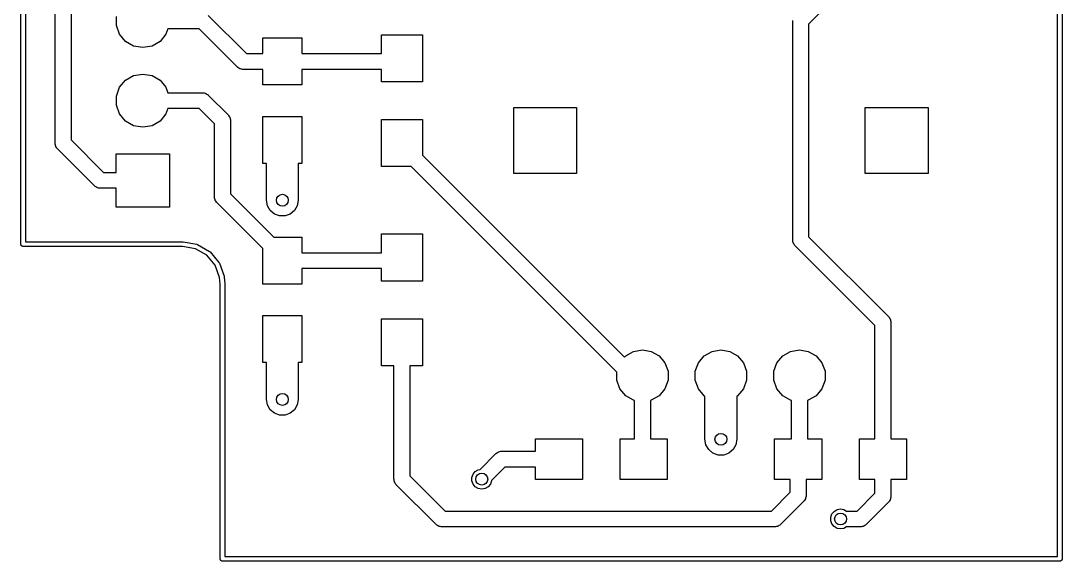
# Model space of a CAD drawing. Extents: x 109.8 to 142.9, y -87.7 to -53.3.
# Drawn here: x 109.78 to 142.95, y -87.7 to -70.48 of the extents above; entities that cross this region are included whole.
import ezdxf

# ---------------------------------------------------------------- set-up
doc = ezdxf.new("R2010")
doc.units = 0
doc.header["$MEASUREMENT"] = 0
doc.layers.add('BLACK', color=7, linetype='CONTINUOUS')

msp = doc.modelspace()

# ---------------------------------------------------------------- linework, layer by layer
at = {"layer": 'Black'}
for p, q in [((109.78, -77.597), (109.78, -53.34)), ((142.95, -53.34), (142.95, -87.63)), ((109.93, -53.415), (109.93, -77.522)), ((142.8, -87.555), (142.8, -53.415)), ((110.871, -74.383), (110.871, -66.04)), ((111.379, -66.1452), (111.379, -74.2778)), ((136.07, -69.3946), (134.874, -70.5902)), ((115.75, -70.3054), (116.965, -71.521)), ((112.825, -70.6326), (112.825, -70.3374)), ((112.926, -70.91), (112.825, -70.6326)), ((134.366, -70.485), (134.368, -70.474)), ((134.366, -77.47), (134.366, -70.485)), ((134.874, -70.5902), (134.874, -77.3648)), ((113.115, -71.1361), (112.926, -70.91)), ((114.404, -70.91), (114.215, -71.1361)), ((114.467, -70.739), (114.404, -70.91)), ((115.465, -70.739), (114.467, -70.739)), ((116.68, -71.9546), (115.465, -70.739)), ((121.27, -71.521), (121.27, -70.925)), ((121.27, -70.925), (122.57, -70.925)), ((122.57, -70.925), (122.57, -72.425)), ((113.371, -71.2837), (113.115, -71.1361)), ((113.662, -71.335), (113.371, -71.2837)), ((113.959, -71.2837), (113.668, -71.335)), ((114.215, -71.1361), (113.959, -71.2837)), ((117.485, -71.521), (117.485, -71.025)), ((117.485, -71.025), (118.735, -71.025)), ((118.735, -71.025), (118.735, -71.521)), ((113.668, -71.335), (113.662, -71.335)), ((116.965, -71.521), (117.485, -71.521)), ((118.735, -71.521), (121.27, -71.521)), ((116.69, -71.961), (116.68, -71.9546)), ((116.697, -71.9696), (116.69, -71.961)), ((116.725, -71.9862), (116.697, -71.9696)), ((113.115, -72.3739), (113.371, -72.2263)), ((113.371, -72.2263), (113.662, -72.175)), ((113.662, -72.175), (113.668, -72.175)), ((113.668, -72.175), (113.959, -72.2263)), ((113.959, -72.2263), (114.215, -72.3739)), ((116.753, -72.0052), (116.725, -71.9862)), ((116.763, -72.0081), (116.753, -72.0052)), ((116.773, -72.0137), (116.763, -72.0081)), ((116.806, -72.0194), (116.773, -72.0137)), ((116.838, -72.028), (116.806, -72.0194)), ((116.849, -72.0271), (116.838, -72.028)), ((116.86, -72.029), (116.849, -72.0271)), ((117.485, -72.029), (116.86, -72.029)), ((117.485, -72.525), (117.485, -72.029)), ((121.27, -72.029), (118.735, -72.029)), ((118.735, -72.029), (118.735, -72.525)), ((121.27, -72.425), (121.27, -72.029)), ((112.825, -72.8774), (112.926, -72.6)), ((112.926, -72.6), (113.115, -72.3739)), ((114.215, -72.3739), (114.404, -72.6)), ((114.404, -72.6), (114.467, -72.771)), ((118.735, -72.525), (117.485, -72.525)), ((122.57, -72.425), (121.27, -72.425)), ((112.825, -73.1726), (112.825, -72.8774)), ((114.467, -72.771), (114.867, -72.771)), ((114.867, -72.771), (115.57, -72.771)), ((115.57, -72.771), (115.581, -72.7729)), ((115.581, -72.7729), (115.592, -72.772)), ((115.592, -72.772), (115.624, -72.7806)), ((115.624, -72.7806), (115.657, -72.7863)), ((115.657, -72.7863), (115.667, -72.7919)), ((115.667, -72.7919), (115.677, -72.7948)), ((115.677, -72.7948), (115.705, -72.8138)), ((115.705, -72.8138), (115.733, -72.8304)), ((115.733, -72.8304), (115.74, -72.839)), ((115.74, -72.839), (115.75, -72.8454)), ((115.75, -72.8454), (116.385, -73.4804)), ((112.926, -73.45), (112.825, -73.1726)), ((114.467, -73.279), (114.404, -73.45)), ((114.867, -73.279), (114.467, -73.279)), ((115.465, -73.279), (114.867, -73.279)), ((115.951, -73.7652), (115.465, -73.279)), ((125.48, -75.345), (125.48, -73.245)), ((125.48, -73.245), (127.48, -73.245)), ((127.48, -73.245), (127.48, -75.345)), ((136.68, -75.345), (136.68, -73.245)), ((136.68, -73.245), (138.68, -73.245)), ((138.68, -73.245), (138.68, -75.345)), ((113.115, -73.6761), (112.926, -73.45)), ((114.404, -73.45), (114.215, -73.6761)), ((116.385, -73.4804), (116.391, -73.4895)), ((116.391, -73.4895), (116.4, -73.4967)), ((116.4, -73.4967), (116.416, -73.5255)), ((116.416, -73.5255), (116.435, -73.5527)), ((116.435, -73.5527), (116.438, -73.5634)), ((116.438, -73.5634), (116.444, -73.5731)), ((116.444, -73.5731), (116.449, -73.6058)), ((116.449, -73.6058), (116.458, -73.6379)), ((117.485, -75.025), (117.485, -73.525)), ((117.485, -73.525), (118.735, -73.525)), ((118.735, -73.525), (118.735, -75.025)), ((121.27, -75.125), (121.27, -73.625)), ((121.27, -73.625), (122.57, -73.625)), ((122.57, -73.625), (122.57, -74.7658)), ((113.371, -73.8237), (113.115, -73.6761)), ((113.662, -73.875), (113.371, -73.8237)), ((113.668, -73.875), (113.662, -73.875)), ((113.959, -73.8237), (113.668, -73.875)), ((114.215, -73.6761), (113.959, -73.8237)), ((115.951, -76.095), (115.951, -73.7652)), ((116.458, -73.6379), (116.457, -73.649)), ((116.457, -73.649), (116.459, -73.66)), ((116.459, -73.66), (116.459, -75.9898)), ((111.379, -74.2778), (112.412, -75.311)), ((110.873, -74.394), (110.871, -74.383)), ((110.872, -74.4051), (110.873, -74.394)), ((110.881, -74.4372), (110.872, -74.4051)), ((110.886, -74.4699), (110.881, -74.4372)), ((110.892, -74.4796), (110.886, -74.4699)), ((110.895, -74.4903), (110.892, -74.4796)), ((110.914, -74.5175), (110.895, -74.4903)), ((110.93, -74.5463), (110.914, -74.5175)), ((110.939, -74.5535), (110.93, -74.5463)), ((110.945, -74.5626), (110.939, -74.5535)), ((112.127, -75.7446), (110.945, -74.5626)), ((112.815, -75.311), (112.815, -74.715)), ((112.815, -74.715), (114.515, -74.715)), ((114.515, -74.715), (114.515, -76.415)), ((122.57, -74.7658), (129.01, -81.2057)), ((117.602, -75.025), (117.485, -75.025)), ((117.602, -76.2), (117.602, -75.025)), ((118.735, -75.025), (118.618, -75.025)), ((118.618, -75.025), (118.618, -76.2)), ((122.211, -75.125), (121.27, -75.125)), ((128.764, -81.6786), (122.211, -75.125)), ((112.412, -75.311), (112.815, -75.311)), ((127.48, -75.345), (125.48, -75.345)), ((138.68, -75.345), (136.68, -75.345)), ((112.137, -75.751), (112.127, -75.7446)), ((112.144, -75.7596), (112.137, -75.751)), ((112.172, -75.7762), (112.144, -75.7596)), ((112.2, -75.7952), (112.172, -75.7762)), ((112.21, -75.7981), (112.2, -75.7952)), ((112.22, -75.8037), (112.21, -75.7981)), ((112.253, -75.8094), (112.22, -75.8037)), ((112.285, -75.818), (112.253, -75.8094)), ((112.296, -75.8171), (112.285, -75.818)), ((112.307, -75.819), (112.296, -75.8171)), ((112.815, -75.819), (112.307, -75.819)), ((112.815, -76.415), (112.815, -75.819)), ((115.953, -76.106), (115.951, -76.095)), ((115.952, -76.1171), (115.953, -76.106)), ((115.961, -76.1492), (115.952, -76.1171)), ((115.966, -76.1819), (115.961, -76.1492)), ((115.972, -76.1916), (115.966, -76.1819)), ((115.975, -76.2023), (115.972, -76.1916)), ((115.994, -76.2295), (115.975, -76.2023)), ((116.01, -76.2583), (115.994, -76.2295)), ((116.019, -76.2655), (116.01, -76.2583)), ((116.025, -76.2746), (116.019, -76.2655)), ((117.485, -77.7342), (116.025, -76.2746)), ((116.459, -75.9898), (117.844, -77.375)), ((117.633, -76.3737), (117.602, -76.2)), ((118.618, -76.2), (118.587, -76.3737)), ((114.515, -76.415), (112.815, -76.415)), ((117.721, -76.5265), (117.633, -76.3737)), ((117.856, -76.6399), (117.721, -76.5265)), ((118.499, -76.5265), (118.364, -76.6399)), ((118.587, -76.3737), (118.499, -76.5265)), ((118.022, -76.7003), (117.856, -76.6399)), ((118.198, -76.7003), (118.022, -76.7003)), ((118.364, -76.6399), (118.198, -76.7003)), ((121.27, -77.871), (121.27, -77.275)), ((121.27, -77.275), (122.57, -77.275)), ((122.57, -77.275), (122.57, -78.775)), ((109.781, -77.6035), (109.78, -77.597)), ((109.781, -77.61), (109.781, -77.6035)), ((109.783, -77.6162), (109.781, -77.61)), ((109.785, -77.6227), (109.783, -77.6162)), ((109.93, -77.522), (114.935, -77.522)), ((114.935, -77.522), (114.941, -77.5231)), ((114.941, -77.5231), (114.948, -77.5231)), ((114.948, -77.5231), (115.382, -77.5997)), ((115.382, -77.5997), (115.407, -77.6086)), ((115.407, -77.6086), (115.407, -77.6086)), ((115.407, -77.6086), (115.789, -77.8292)), ((117.844, -77.375), (118.735, -77.375)), ((118.735, -77.375), (118.735, -77.871)), ((134.368, -77.481), (134.366, -77.47)), ((134.367, -77.4921), (134.368, -77.481)), ((134.376, -77.5242), (134.367, -77.4921)), ((134.381, -77.5569), (134.376, -77.5242)), ((134.387, -77.5666), (134.381, -77.5569)), ((134.39, -77.5773), (134.387, -77.5666)), ((134.409, -77.6045), (134.39, -77.5773)), ((134.425, -77.6333), (134.409, -77.6045)), ((134.874, -77.3648), (137.42, -79.9104)), ((109.788, -77.6283), (109.785, -77.6227)), ((109.79, -77.6345), (109.788, -77.6283)), ((109.794, -77.6395), (109.79, -77.6345)), ((109.798, -77.6452), (109.794, -77.6395)), ((109.803, -77.6494), (109.798, -77.6452)), ((109.807, -77.6545), (109.803, -77.6494)), ((109.812, -77.6577), (109.807, -77.6545)), ((109.817, -77.662), (109.812, -77.6577)), ((109.824, -77.6642), (109.817, -77.662)), ((109.829, -77.6675), (109.824, -77.6642)), ((109.836, -77.6686), (109.829, -77.6675)), ((109.842, -77.6709), (109.836, -77.6686)), ((109.849, -77.6709), (109.842, -77.6709)), ((109.855, -77.672), (109.849, -77.6709)), ((114.928, -77.672), (109.855, -77.672)), ((115.343, -77.7452), (114.928, -77.672)), ((115.702, -77.9525), (115.343, -77.7452)), ((115.789, -77.8292), (115.809, -77.8459)), ((115.809, -77.8459), (115.809, -77.8459)), ((115.809, -77.8459), (116.092, -78.1838)), ((117.485, -78.875), (117.485, -77.7342)), ((118.735, -77.871), (121.27, -77.871)), ((134.434, -77.6405), (134.425, -77.6333)), ((134.44, -77.6496), (134.434, -77.6405)), ((136.986, -80.1952), (134.44, -77.6496)), ((115.969, -78.2701), (115.702, -77.9525)), ((116.112, -78.6628), (115.969, -78.2701)), ((116.092, -78.1838), (116.092, -78.1838)), ((116.092, -78.1838), (116.105, -78.2063)), ((116.105, -78.2063), (116.256, -78.6208)), ((121.27, -78.379), (118.735, -78.379)), ((118.735, -78.379), (118.735, -78.875)), ((121.27, -78.775), (121.27, -78.379)), ((116.13, -78.8703), (116.112, -78.6628)), ((116.13, -87.63), (116.13, -78.8703)), ((116.256, -78.6208), (116.258, -78.6305)), ((116.258, -78.6305), (116.26, -78.6399)), ((116.26, -78.6399), (116.28, -78.8605)), ((116.28, -78.8605), (116.279, -78.8638)), ((116.279, -78.8638), (116.28, -78.867)), ((116.28, -78.867), (116.28, -87.555)), ((118.735, -78.875), (117.485, -78.875)), ((122.57, -78.775), (121.27, -78.775)), ((117.485, -81.375), (117.485, -79.875)), ((117.485, -79.875), (118.735, -79.875)), ((118.735, -79.875), (118.735, -81.375)), ((137.42, -79.9104), (137.426, -79.9195)), ((137.426, -79.9195), (137.435, -79.9267)), ((137.435, -79.9267), (137.451, -79.9555)), ((121.27, -81.475), (121.27, -79.975)), ((121.27, -79.975), (122.57, -79.975)), ((122.57, -79.975), (122.57, -81.475)), ((136.986, -83.805), (136.986, -80.1952)), ((137.451, -79.9555), (137.47, -79.9827)), ((137.47, -79.9827), (137.473, -79.9934)), ((137.473, -79.9934), (137.479, -80.0031)), ((137.479, -80.0031), (137.484, -80.0358)), ((137.484, -80.0358), (137.493, -80.0679)), ((137.493, -80.0679), (137.492, -80.079)), ((137.492, -80.079), (137.494, -80.09)), ((137.494, -80.09), (137.494, -83.805)), ((129.01, -81.2057), (129.048, -81.1606)), ((129.048, -81.1606), (129.297, -81.0168)), ((129.297, -81.0168), (129.58, -80.9668)), ((129.58, -80.9668), (129.863, -81.0168)), ((129.863, -81.0168), (130.112, -81.1606)), ((130.112, -81.1606), (130.297, -81.3809)), ((131.363, -81.3809), (131.548, -81.1606)), ((131.548, -81.1606), (131.797, -81.0168)), ((131.797, -81.0168), (132.08, -80.9668)), ((132.08, -80.9668), (132.363, -81.0168)), ((132.363, -81.0168), (132.612, -81.1606)), ((132.612, -81.1606), (132.797, -81.3809)), ((133.863, -81.3809), (134.048, -81.1606)), ((134.048, -81.1606), (134.297, -81.0168)), ((134.297, -81.0168), (134.58, -80.9668)), ((134.58, -80.9668), (134.863, -81.0168)), ((134.863, -81.0168), (135.112, -81.1606)), ((135.112, -81.1606), (135.297, -81.3809)), ((117.602, -81.375), (117.485, -81.375)), ((117.602, -82.55), (117.602, -81.375)), ((118.735, -81.375), (118.618, -81.375)), ((118.618, -81.375), (118.618, -82.55)), ((121.666, -81.475), (121.27, -81.475)), ((121.666, -81.983), (121.666, -81.475)), ((122.57, -81.475), (122.174, -81.475)), ((122.174, -81.475), (122.174, -81.983)), ((130.297, -81.3809), (130.396, -81.6512)), ((131.264, -81.6512), (131.363, -81.3809)), ((132.797, -81.3809), (132.896, -81.6512)), ((133.764, -81.6512), (133.863, -81.3809)), ((135.297, -81.3809), (135.396, -81.6512)), ((128.764, -81.9388), (128.764, -81.6786)), ((130.396, -81.6512), (130.396, -81.9388)), ((131.264, -81.9388), (131.264, -81.6512)), ((132.896, -81.6512), (132.896, -81.9388)), ((133.764, -81.9388), (133.764, -81.6512)), ((135.396, -81.6512), (135.396, -81.9388)), ((121.666, -85.09), (121.666, -81.983)), ((122.174, -81.983), (122.174, -84.9848)), ((128.863, -82.2091), (128.764, -81.9388)), ((129.048, -82.4294), (128.863, -82.2091)), ((130.297, -82.2091), (130.112, -82.4294)), ((130.396, -81.9388), (130.297, -82.2091)), ((131.363, -82.2091), (131.264, -81.9388)), ((131.548, -82.4294), (131.363, -82.2091)), ((132.797, -82.2091), (132.612, -82.4294)), ((132.896, -81.9388), (132.797, -82.2091)), ((133.863, -82.2091), (133.764, -81.9388)), ((134.048, -82.4294), (133.863, -82.2091)), ((135.297, -82.2091), (135.112, -82.4294)), ((135.396, -81.9388), (135.297, -82.2091)), ((117.633, -82.7237), (117.602, -82.55)), ((118.618, -82.55), (118.587, -82.7237)), ((129.297, -82.5732), (129.048, -82.4294)), ((129.326, -82.5784), (129.297, -82.5732)), ((129.326, -83.805), (129.326, -82.5784)), ((129.863, -82.5732), (129.834, -82.5784)), ((129.834, -82.5784), (129.834, -83.805)), ((130.112, -82.4294), (129.863, -82.5732)), ((131.572, -82.4434), (131.548, -82.4294)), ((131.572, -83.82), (131.572, -82.4434)), ((132.612, -82.4294), (132.588, -82.4434)), ((132.588, -82.4434), (132.588, -83.82)), ((134.297, -82.5732), (134.048, -82.4294)), ((134.326, -82.5784), (134.297, -82.5732)), ((134.326, -83.805), (134.326, -82.5784)), ((134.863, -82.5732), (134.834, -82.5784)), ((134.834, -82.5784), (134.834, -83.805)), ((135.112, -82.4294), (134.863, -82.5732)), ((117.721, -82.8765), (117.633, -82.7237)), ((117.856, -82.9899), (117.721, -82.8765)), ((118.499, -82.8765), (118.364, -82.9899)), ((118.587, -82.7237), (118.499, -82.8765)), ((118.022, -83.0503), (117.856, -82.9899)), ((118.198, -83.0503), (118.022, -83.0503)), ((118.364, -82.9899), (118.198, -83.0503)), ((126.17, -84.201), (126.17, -83.805)), ((126.17, -83.805), (127.67, -83.805)), ((127.67, -83.805), (127.67, -85.105)), ((128.87, -85.105), (128.87, -83.805)), ((128.87, -83.805), (129.326, -83.805)), ((129.834, -83.805), (130.37, -83.805)), ((130.37, -83.805), (130.37, -85.105)), ((131.603, -83.9937), (131.572, -83.82)), ((132.588, -83.82), (132.557, -83.9937)), ((133.79, -85.105), (133.79, -83.805)), ((133.79, -83.805), (134.326, -83.805)), ((134.834, -83.805), (135.29, -83.805)), ((135.29, -83.805), (135.29, -85.105)), ((136.49, -85.105), (136.49, -83.805)), ((136.49, -83.805), (136.986, -83.805)), ((137.494, -83.805), (137.99, -83.805)), ((137.99, -83.805), (137.99, -85.105)), ((124.932, -84.2604), (124.96, -84.2438)), ((124.96, -84.2438), (124.988, -84.2248)), ((124.988, -84.2248), (124.998, -84.2219)), ((124.998, -84.2219), (125.008, -84.2163)), ((125.008, -84.2163), (125.041, -84.2106)), ((125.041, -84.2106), (125.073, -84.202)), ((125.073, -84.202), (125.084, -84.2029)), ((125.084, -84.2029), (125.095, -84.201)), ((125.095, -84.201), (126.17, -84.201)), ((131.691, -84.1465), (131.603, -83.9937)), ((131.826, -84.2599), (131.691, -84.1465)), ((132.469, -84.1465), (132.334, -84.2599)), ((132.557, -83.9937), (132.469, -84.1465)), ((124.411, -84.78), (124.915, -84.2754)), ((124.915, -84.2754), (124.925, -84.269)), ((124.925, -84.269), (124.932, -84.2604)), ((131.992, -84.3203), (131.826, -84.2599)), ((132.168, -84.3203), (131.992, -84.3203)), ((132.334, -84.2599), (132.168, -84.3203)), ((124.184, -84.9306), (124.255, -84.8459)), ((124.255, -84.8459), (124.351, -84.7905)), ((124.351, -84.7905), (124.411, -84.78)), ((125.2, -84.709), (124.774, -85.1353)), ((126.17, -84.709), (125.2, -84.709)), ((126.17, -85.105), (126.17, -84.709)), ((121.668, -85.101), (121.666, -85.09)), ((121.667, -85.1121), (121.668, -85.101)), ((121.676, -85.1442), (121.667, -85.1121)), ((121.681, -85.1769), (121.676, -85.1442)), ((121.687, -85.1866), (121.681, -85.1769)), ((121.69, -85.1973), (121.687, -85.1866)), ((121.709, -85.2245), (121.69, -85.1973)), ((121.725, -85.2533), (121.709, -85.2245)), ((122.174, -84.9848), (123.295, -86.106)), ((124.146, -85.0347), (124.184, -84.9306)), ((124.146, -85.1453), (124.146, -85.0347)), ((124.184, -85.2494), (124.146, -85.1453)), ((124.774, -85.1453), (124.736, -85.2494)), ((124.774, -85.1353), (124.774, -85.1453)), ((127.67, -85.105), (126.17, -85.105)), ((130.37, -85.105), (128.87, -85.105)), ((134.286, -85.105), (133.79, -85.105)), ((134.286, -85.5078), (134.286, -85.105)), ((135.29, -85.105), (134.794, -85.105)), ((134.794, -85.105), (134.794, -85.613)), ((136.986, -85.105), (136.49, -85.105)), ((136.986, -85.5398), (136.986, -85.105)), ((137.99, -85.105), (137.494, -85.105)), ((137.494, -85.105), (137.494, -85.613)), ((121.734, -85.2605), (121.725, -85.2533)), ((121.74, -85.2696), (121.734, -85.2605)), ((123.01, -86.5396), (121.74, -85.2696)), ((124.255, -85.3341), (124.184, -85.2494)), ((124.351, -85.3895), (124.255, -85.3341)), ((124.46, -85.4087), (124.351, -85.3895)), ((124.569, -85.3895), (124.46, -85.4087)), ((124.665, -85.3341), (124.569, -85.3895)), ((124.736, -85.2494), (124.665, -85.3341)), ((133.688, -86.106), (134.286, -85.5078)), ((136.42, -86.106), (136.986, -85.5398)), ((134.72, -85.7926), (133.973, -86.5396)), ((134.726, -85.7835), (134.72, -85.7926)), ((134.735, -85.7763), (134.726, -85.7835)), ((134.751, -85.7475), (134.735, -85.7763)), ((134.77, -85.7203), (134.751, -85.7475)), ((134.773, -85.7096), (134.77, -85.7203)), ((134.779, -85.6999), (134.773, -85.7096)), ((134.784, -85.6672), (134.779, -85.6999)), ((134.793, -85.6351), (134.784, -85.6672)), ((134.794, -85.613), (134.792, -85.624)), ((134.792, -85.624), (134.793, -85.6351)), ((137.42, -85.8246), (136.705, -86.5396)), ((137.426, -85.8155), (137.42, -85.8246)), ((137.435, -85.8083), (137.426, -85.8155)), ((137.451, -85.7795), (137.435, -85.8083)), ((137.47, -85.7523), (137.451, -85.7795)), ((137.473, -85.7416), (137.47, -85.7523)), ((137.479, -85.7319), (137.473, -85.7416)), ((137.484, -85.6992), (137.479, -85.7319)), ((137.493, -85.6671), (137.484, -85.6992)), ((137.494, -85.645), (137.492, -85.656)), ((137.492, -85.656), (137.493, -85.6671)), ((137.494, -85.613), (137.494, -85.645)), ((123.295, -86.106), (133.688, -86.106)), ((135.576, -86.3047), (135.614, -86.2006)), ((135.614, -86.2006), (135.685, -86.1159)), ((135.685, -86.1159), (135.781, -86.0605)), ((135.781, -86.0605), (135.89, -86.0413)), ((135.89, -86.0413), (135.999, -86.0605)), ((135.999, -86.0605), (136.078, -86.106)), ((136.078, -86.106), (136.42, -86.106)), ((123.02, -86.546), (123.01, -86.5396)), ((123.027, -86.5546), (123.02, -86.546)), ((123.055, -86.5712), (123.027, -86.5546)), ((123.083, -86.5902), (123.055, -86.5712)), ((133.928, -86.5712), (133.9, -86.5902)), ((133.956, -86.5546), (133.928, -86.5712)), ((133.963, -86.546), (133.956, -86.5546)), ((133.973, -86.5396), (133.963, -86.546)), ((135.576, -86.4153), (135.576, -86.3047)), ((135.614, -86.5194), (135.576, -86.4153)), ((135.685, -86.6041), (135.614, -86.5194)), ((136.66, -86.5712), (136.632, -86.5902)), ((136.688, -86.5546), (136.66, -86.5712)), ((136.695, -86.546), (136.688, -86.5546)), ((136.705, -86.5396), (136.695, -86.546)), ((123.093, -86.5931), (123.083, -86.5902)), ((123.103, -86.5987), (123.093, -86.5931)), ((123.136, -86.6044), (123.103, -86.5987)), ((123.168, -86.613), (123.136, -86.6044)), ((123.179, -86.6121), (123.168, -86.613)), ((123.19, -86.614), (123.179, -86.6121)), ((133.793, -86.614), (123.19, -86.614)), ((133.804, -86.6121), (133.793, -86.614)), ((133.815, -86.613), (133.804, -86.6121)), ((133.847, -86.6044), (133.815, -86.613)), ((133.88, -86.5987), (133.847, -86.6044)), ((133.89, -86.5931), (133.88, -86.5987)), ((133.9, -86.5902), (133.89, -86.5931)), ((135.781, -86.6595), (135.685, -86.6041)), ((135.89, -86.6787), (135.781, -86.6595)), ((135.999, -86.6595), (135.89, -86.6787)), ((136.078, -86.614), (135.999, -86.6595)), ((136.525, -86.614), (136.078, -86.614)), ((136.536, -86.6121), (136.525, -86.614)), ((136.547, -86.613), (136.536, -86.6121)), ((136.579, -86.6044), (136.547, -86.613)), ((136.612, -86.5987), (136.579, -86.6044)), ((136.622, -86.5931), (136.612, -86.5987)), ((136.632, -86.5902), (136.622, -86.5931)), ((116.28, -87.555), (142.8, -87.555)), ((116.131, -87.6365), (116.13, -87.63)), ((116.131, -87.643), (116.131, -87.6365)), ((116.133, -87.6492), (116.131, -87.643)), ((116.135, -87.6557), (116.133, -87.6492)), ((116.138, -87.6613), (116.135, -87.6557)), ((116.14, -87.6675), (116.138, -87.6613)), ((116.144, -87.6725), (116.14, -87.6675)), ((116.148, -87.6782), (116.144, -87.6725)), ((116.153, -87.6824), (116.148, -87.6782)), ((116.157, -87.6875), (116.153, -87.6824)), ((116.162, -87.6907), (116.157, -87.6875)), ((116.167, -87.695), (116.162, -87.6907)), ((116.174, -87.6972), (116.167, -87.695)), ((116.179, -87.7005), (116.174, -87.6972)), ((116.186, -87.7016), (116.179, -87.7005)), ((116.192, -87.7039), (116.186, -87.7016)), ((116.199, -87.7039), (116.192, -87.7039)), ((116.205, -87.705), (116.199, -87.7039)), ((142.875, -87.705), (116.205, -87.705)), ((142.881, -87.7039), (142.875, -87.705)), ((142.888, -87.7039), (142.881, -87.7039)), ((142.894, -87.7016), (142.888, -87.7039)), ((142.901, -87.7005), (142.894, -87.7016)), ((142.906, -87.6972), (142.901, -87.7005)), ((142.912, -87.695), (142.906, -87.6972)), ((142.918, -87.6907), (142.912, -87.695)), ((142.923, -87.6875), (142.918, -87.6907)), ((142.927, -87.6824), (142.923, -87.6875)), ((142.932, -87.6782), (142.927, -87.6824)), ((142.936, -87.6725), (142.932, -87.6782)), ((142.94, -87.6675), (142.936, -87.6725)), ((142.942, -87.6613), (142.94, -87.6675)), ((142.945, -87.6557), (142.942, -87.6613)), ((142.947, -87.6492), (142.945, -87.6557)), ((142.949, -87.643), (142.947, -87.6492)), ((142.95, -87.63), (142.949, -87.6365)), ((142.949, -87.6365), (142.949, -87.643))]:
    msp.add_line(p, q, dxfattribs=at)
for centre in [(118.11, -76.2), (118.11, -82.55), (132.08, -83.82), (124.46, -85.09), (135.89, -86.36)]:
    msp.add_circle(centre, 0.1905, dxfattribs=at)

doc.saveas('drawing.dxf')
